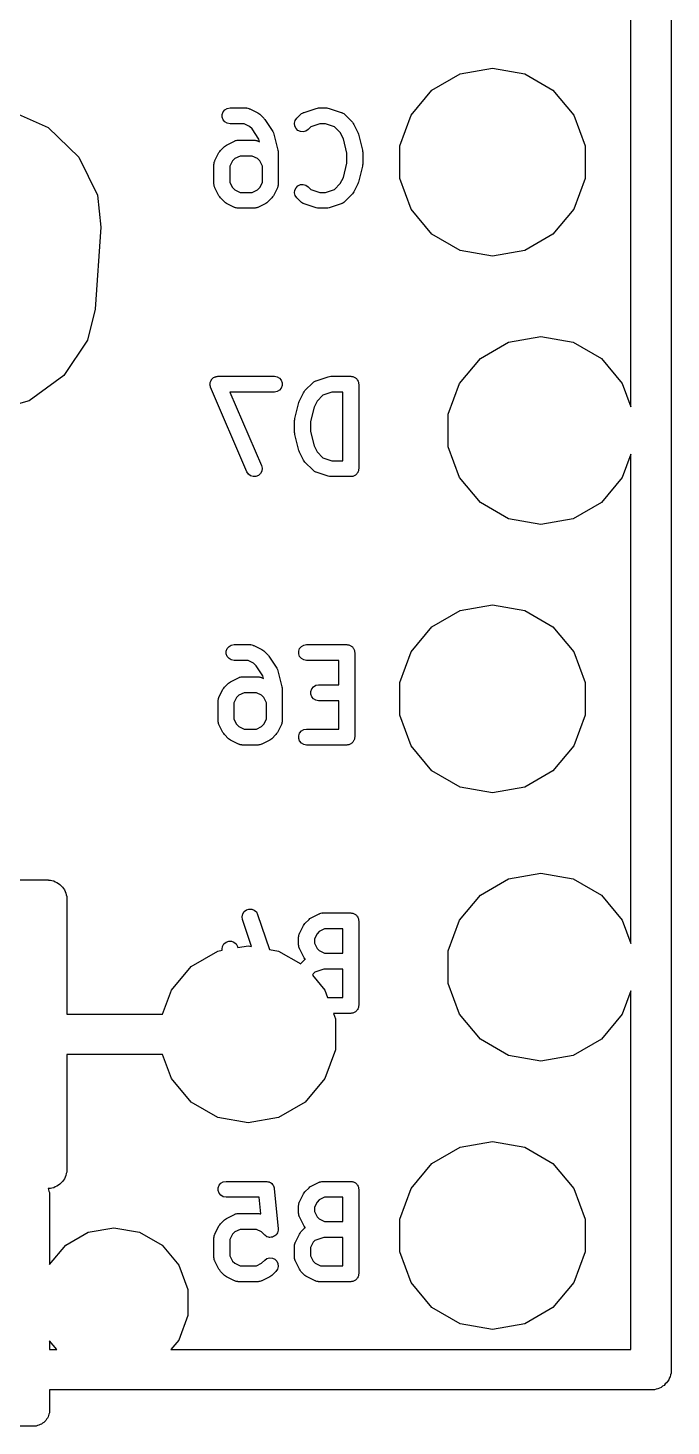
# Model space of a CAD drawing. Extents: x 243 to 312, y -176.3 to -102.
# Drawn here: x 270.97 to 277.05, y -135.79 to -122.56 of the extents above; entities that cross this region are included whole.
import ezdxf

# ---------------------------------------------------------------- set-up
doc = ezdxf.new("R2010")
doc.units = 0
doc.header["$MEASUREMENT"] = 0
doc.layers.add('BLACK', color=7, linetype='CONTINUOUS')

msp = doc.modelspace()

# ---------------------------------------------------------------- linework, layer by layer
at = {"layer": 'BLACK', "linetype": 'CONTINUOUS'}
for p, q in [((277.05, -102.218), (277.05, -135.272)), ((276.67, -126.141), (276.67, -121.509)), ((274.789, -123.143), (275.057, -122.989)), ((275.057, -122.989), (275.361, -122.935)), ((275.361, -122.935), (275.666, -122.989)), ((275.666, -122.989), (275.933, -123.143)), ((274.591, -123.38), (274.789, -123.143)), ((275.933, -123.143), (276.132, -123.38)), ((272.814, -123.349), (272.83, -123.329)), ((272.83, -123.329), (272.853, -123.316)), ((272.853, -123.316), (272.879, -123.312)), ((272.879, -123.312), (273.031, -123.312)), ((273.031, -123.312), (273.035, -123.313)), ((273.035, -123.313), (273.04, -123.312)), ((273.04, -123.312), (273.048, -123.315)), ((273.048, -123.315), (273.057, -123.316)), ((273.057, -123.316), (273.06, -123.319)), ((273.06, -123.319), (273.065, -123.32)), ((273.065, -123.32), (273.141, -123.358)), ((273.579, -123.354), (273.693, -123.316)), ((273.693, -123.316), (273.705, -123.314)), ((273.705, -123.314), (273.717, -123.312)), ((273.717, -123.312), (273.793, -123.312)), ((273.793, -123.312), (273.805, -123.314)), ((273.805, -123.314), (273.817, -123.316)), ((273.817, -123.316), (273.931, -123.354)), ((270.79, -123.334), (271.158, -123.497)), ((272.805, -123.374), (272.814, -123.349)), ((272.805, -123.4), (272.805, -123.374)), ((272.814, -123.424), (272.805, -123.4)), ((272.83, -123.444), (272.814, -123.424)), ((272.853, -123.457), (272.83, -123.444)), ((272.879, -123.462), (272.853, -123.457)), ((273.013, -123.462), (272.879, -123.462)), ((273.063, -123.487), (273.013, -123.462)), ((273.141, -123.358), (273.15, -123.365)), ((273.15, -123.365), (273.16, -123.372)), ((273.16, -123.372), (273.198, -123.41)), ((273.198, -123.41), (273.203, -123.416)), ((273.203, -123.416), (273.208, -123.421)), ((273.208, -123.421), (273.284, -123.536)), ((273.49, -123.457), (273.496, -123.431)), ((273.492, -123.483), (273.49, -123.457)), ((273.496, -123.431), (273.511, -123.41)), ((273.511, -123.41), (273.549, -123.372)), ((273.549, -123.372), (273.553, -123.369)), ((273.553, -123.369), (273.556, -123.366)), ((273.556, -123.366), (273.564, -123.362)), ((273.564, -123.362), (273.571, -123.357)), ((273.571, -123.357), (273.575, -123.356)), ((273.575, -123.356), (273.579, -123.354)), ((273.729, -123.462), (273.643, -123.491)), ((273.781, -123.462), (273.729, -123.462)), ((273.867, -123.491), (273.781, -123.462)), ((273.931, -123.354), (273.935, -123.356)), ((273.935, -123.356), (273.939, -123.357)), ((273.939, -123.357), (273.946, -123.362)), ((273.946, -123.362), (273.954, -123.366)), ((273.954, -123.366), (273.957, -123.369)), ((273.957, -123.369), (273.96, -123.372)), ((273.96, -123.372), (274.036, -123.448)), ((274.036, -123.448), (274.043, -123.458)), ((274.043, -123.458), (274.05, -123.468)), ((274.485, -123.67), (274.591, -123.38)), ((276.132, -123.38), (276.238, -123.67)), ((271.158, -123.497), (271.448, -123.777)), ((273.087, -123.511), (273.063, -123.487)), ((273.152, -123.608), (273.087, -123.511)), ((273.284, -123.536), (273.289, -123.548)), ((273.289, -123.548), (273.294, -123.559)), ((273.294, -123.559), (273.332, -123.712)), ((273.503, -123.506), (273.492, -123.483)), ((273.521, -123.525), (273.503, -123.506)), ((273.545, -123.536), (273.521, -123.525)), ((273.571, -123.538), (273.545, -123.536)), ((273.596, -123.531), (273.571, -123.538)), ((273.617, -123.516), (273.596, -123.531)), ((273.643, -123.491), (273.617, -123.516)), ((273.922, -123.546), (273.867, -123.491)), ((273.951, -123.604), (273.922, -123.546)), ((274.05, -123.468), (274.089, -123.544)), ((274.089, -123.544), (274.091, -123.552)), ((274.091, -123.552), (274.094, -123.559)), ((274.094, -123.559), (274.132, -123.712)), ((272.773, -123.734), (272.781, -123.725)), ((272.781, -123.725), (272.787, -123.715)), ((272.787, -123.715), (272.826, -123.677)), ((272.826, -123.677), (272.835, -123.67)), ((272.835, -123.67), (272.845, -123.663)), ((272.845, -123.663), (272.921, -123.625)), ((272.921, -123.625), (272.925, -123.623)), ((272.925, -123.623), (272.929, -123.621)), ((272.929, -123.621), (272.938, -123.62)), ((272.938, -123.62), (272.946, -123.617)), ((272.946, -123.617), (272.951, -123.617)), ((272.951, -123.617), (272.955, -123.617)), ((272.955, -123.617), (273.107, -123.617)), ((273.107, -123.617), (273.111, -123.617)), ((273.111, -123.617), (273.116, -123.617)), ((273.116, -123.617), (273.124, -123.62)), ((273.124, -123.62), (273.133, -123.621)), ((273.133, -123.621), (273.137, -123.623)), ((273.137, -123.623), (273.141, -123.625)), ((273.141, -123.625), (273.158, -123.633)), ((273.158, -123.633), (273.152, -123.608)), ((273.332, -123.712), (273.333, -123.721)), ((273.333, -123.721), (273.335, -123.73)), ((273.985, -123.739), (273.951, -123.604)), ((274.132, -123.712), (274.133, -123.721)), ((274.133, -123.721), (274.135, -123.73)), ((274.485, -123.98), (274.485, -123.67)), ((276.238, -123.67), (276.238, -123.98)), ((271.448, -123.777), (271.625, -124.139)), ((272.727, -123.844), (272.728, -123.84)), ((272.727, -124.035), (272.727, -123.844)), ((272.728, -123.835), (272.73, -123.827)), ((272.728, -123.84), (272.728, -123.835)), ((272.73, -123.827), (272.732, -123.818)), ((272.732, -123.818), (272.734, -123.815)), ((272.734, -123.815), (272.735, -123.811)), ((272.735, -123.811), (272.773, -123.734)), ((272.902, -123.812), (272.877, -123.862)), ((272.923, -123.791), (272.902, -123.812)), ((272.973, -123.767), (272.923, -123.791)), ((273.089, -123.767), (272.973, -123.767)), ((273.139, -123.791), (273.089, -123.767)), ((273.16, -123.812), (273.139, -123.791)), ((273.185, -123.862), (273.16, -123.812)), ((273.335, -123.73), (273.335, -124.035)), ((273.951, -123.97), (273.985, -123.835)), ((273.985, -123.835), (273.985, -123.739)), ((274.133, -123.853), (274.132, -123.862)), ((274.135, -123.844), (274.133, -123.853)), ((274.135, -123.73), (274.135, -123.844)), ((272.877, -123.862), (272.877, -124.017)), ((273.185, -124.017), (273.185, -123.862)), ((273.922, -124.028), (273.951, -123.97)), ((274.132, -123.862), (274.094, -124.015)), ((274.591, -124.27), (274.485, -123.98)), ((276.238, -123.98), (276.132, -124.27)), ((272.728, -124.039), (272.727, -124.035)), ((272.728, -124.043), (272.728, -124.039)), ((272.73, -124.052), (272.728, -124.043)), ((272.732, -124.06), (272.73, -124.052)), ((272.734, -124.064), (272.732, -124.06)), ((272.735, -124.068), (272.734, -124.064)), ((272.773, -124.144), (272.735, -124.068)), ((272.877, -124.017), (272.902, -124.066)), ((272.902, -124.066), (272.923, -124.087)), ((272.923, -124.087), (272.973, -124.112)), ((272.973, -124.112), (273.089, -124.112)), ((273.089, -124.112), (273.139, -124.087)), ((273.139, -124.087), (273.16, -124.066)), ((273.16, -124.066), (273.185, -124.017)), ((273.327, -124.068), (273.289, -124.144)), ((273.328, -124.064), (273.327, -124.068)), ((273.33, -124.06), (273.328, -124.064)), ((273.332, -124.052), (273.33, -124.06)), ((273.334, -124.043), (273.332, -124.052)), ((273.335, -124.035), (273.334, -124.039)), ((273.334, -124.039), (273.334, -124.043)), ((273.49, -124.117), (273.492, -124.091)), ((273.496, -124.142), (273.49, -124.117)), ((273.492, -124.091), (273.503, -124.068)), ((273.503, -124.068), (273.521, -124.049)), ((273.521, -124.049), (273.545, -124.038)), ((273.545, -124.038), (273.571, -124.036)), ((273.571, -124.036), (273.596, -124.043)), ((273.596, -124.043), (273.617, -124.058)), ((273.617, -124.058), (273.643, -124.083)), ((273.643, -124.083), (273.729, -124.112)), ((273.729, -124.112), (273.781, -124.112)), ((273.781, -124.112), (273.867, -124.083)), ((273.867, -124.083), (273.922, -124.028)), ((274.043, -124.116), (274.036, -124.126)), ((274.05, -124.106), (274.043, -124.116)), ((274.089, -124.03), (274.05, -124.106)), ((274.091, -124.022), (274.089, -124.03)), ((274.094, -124.015), (274.091, -124.022)), ((271.625, -124.139), (271.657, -124.439)), ((272.781, -124.154), (272.773, -124.144)), ((272.787, -124.164), (272.781, -124.154)), ((272.826, -124.202), (272.787, -124.164)), ((272.835, -124.209), (272.826, -124.202)), ((272.845, -124.216), (272.835, -124.209)), ((272.921, -124.254), (272.845, -124.216)), ((272.925, -124.255), (272.921, -124.254)), ((272.929, -124.257), (272.925, -124.255)), ((272.938, -124.259), (272.929, -124.257)), ((273.133, -124.257), (273.124, -124.259)), ((273.137, -124.255), (273.133, -124.257)), ((273.141, -124.254), (273.137, -124.255)), ((273.217, -124.216), (273.141, -124.254)), ((273.227, -124.209), (273.217, -124.216)), ((273.236, -124.202), (273.227, -124.209)), ((273.275, -124.164), (273.236, -124.202)), ((273.281, -124.154), (273.275, -124.164)), ((273.289, -124.144), (273.281, -124.154)), ((273.511, -124.164), (273.496, -124.142)), ((273.549, -124.202), (273.511, -124.164)), ((273.553, -124.204), (273.549, -124.202)), ((273.556, -124.208), (273.553, -124.204)), ((273.564, -124.212), (273.556, -124.208)), ((273.571, -124.217), (273.564, -124.212)), ((273.575, -124.218), (273.571, -124.217)), ((273.579, -124.22), (273.575, -124.218)), ((273.693, -124.258), (273.579, -124.22)), ((273.931, -124.22), (273.817, -124.258)), ((273.935, -124.218), (273.931, -124.22)), ((273.939, -124.217), (273.935, -124.218)), ((273.946, -124.212), (273.939, -124.217)), ((273.954, -124.208), (273.946, -124.212)), ((273.957, -124.204), (273.954, -124.208)), ((273.96, -124.202), (273.957, -124.204)), ((274.036, -124.126), (273.96, -124.202)), ((272.946, -124.261), (272.938, -124.259)), ((272.951, -124.261), (272.946, -124.261)), ((272.955, -124.262), (272.951, -124.261)), ((273.107, -124.262), (272.955, -124.262)), ((273.111, -124.261), (273.107, -124.262)), ((273.116, -124.261), (273.111, -124.261)), ((273.124, -124.259), (273.116, -124.261)), ((273.705, -124.26), (273.693, -124.258)), ((273.717, -124.262), (273.705, -124.26)), ((273.793, -124.262), (273.717, -124.262)), ((273.805, -124.26), (273.793, -124.262)), ((273.817, -124.258), (273.805, -124.26)), ((274.789, -124.507), (274.591, -124.27)), ((276.132, -124.27), (275.933, -124.507)), ((271.657, -124.439), (271.603, -125.218)), ((275.057, -124.661), (274.789, -124.507)), ((275.933, -124.507), (275.666, -124.661)), ((275.361, -124.715), (275.057, -124.661)), ((275.666, -124.661), (275.361, -124.715)), ((271.603, -125.218), (271.531, -125.511)), ((271.531, -125.511), (271.306, -125.845)), ((275.247, -125.683), (275.514, -125.529)), ((275.514, -125.529), (275.819, -125.475)), ((275.819, -125.475), (276.123, -125.529)), ((276.123, -125.529), (276.391, -125.683)), ((275.048, -125.92), (275.247, -125.683)), ((276.391, -125.683), (276.589, -125.92)), ((271.306, -125.845), (270.98, -126.083)), ((272.689, -125.931), (272.69, -125.923)), ((272.69, -125.935), (272.689, -125.931)), ((272.69, -125.914), (272.692, -125.91)), ((272.69, -125.923), (272.69, -125.914)), ((272.69, -125.94), (272.69, -125.935)), ((272.693, -125.948), (272.69, -125.94)), ((272.692, -125.91), (272.693, -125.905)), ((272.693, -125.905), (272.696, -125.898)), ((272.695, -125.956), (272.693, -125.948)), ((273.038, -126.756), (272.695, -125.956)), ((272.696, -125.898), (272.699, -125.889)), ((272.699, -125.889), (272.702, -125.886)), ((272.702, -125.886), (272.704, -125.882)), ((272.704, -125.882), (272.711, -125.876)), ((272.711, -125.876), (272.716, -125.869)), ((272.716, -125.869), (272.72, -125.867)), ((272.72, -125.867), (272.723, -125.864)), ((272.723, -125.864), (272.731, -125.861)), ((272.731, -125.861), (272.739, -125.856)), ((272.739, -125.856), (272.743, -125.856)), ((272.743, -125.856), (272.747, -125.854)), ((272.747, -125.854), (272.756, -125.853)), ((272.756, -125.853), (272.764, -125.852)), ((272.764, -125.852), (273.298, -125.852)), ((273.298, -125.852), (273.323, -125.856)), ((273.323, -125.856), (273.346, -125.869)), ((273.346, -125.869), (273.363, -125.889)), ((273.363, -125.964), (273.346, -125.984)), ((273.363, -125.889), (273.372, -125.914)), ((273.372, -125.94), (273.363, -125.964)), ((273.372, -125.914), (273.372, -125.94)), ((273.587, -125.988), (273.664, -125.912)), ((273.664, -125.912), (273.667, -125.909)), ((273.667, -125.909), (273.67, -125.906)), ((273.67, -125.906), (273.678, -125.902)), ((273.678, -125.902), (273.685, -125.897)), ((273.685, -125.897), (273.689, -125.896)), ((273.689, -125.896), (273.693, -125.894)), ((273.693, -125.894), (273.807, -125.856)), ((273.807, -125.856), (273.819, -125.854)), ((273.819, -125.854), (273.831, -125.852)), ((273.831, -125.852), (274.021, -125.852)), ((274.021, -125.852), (274.028, -125.853)), ((274.028, -125.853), (274.034, -125.853)), ((274.034, -125.853), (274.041, -125.855)), ((274.041, -125.855), (274.047, -125.856)), ((274.047, -125.856), (274.053, -125.86)), ((274.053, -125.86), (274.059, -125.862)), ((274.059, -125.862), (274.064, -125.866)), ((274.064, -125.866), (274.07, -125.869)), ((274.07, -125.869), (274.074, -125.874)), ((274.074, -125.874), (274.079, -125.879)), ((274.079, -125.879), (274.082, -125.884)), ((274.082, -125.884), (274.086, -125.889)), ((274.086, -125.889), (274.089, -125.896)), ((274.089, -125.896), (274.092, -125.901)), ((274.092, -125.901), (274.093, -125.908)), ((274.093, -125.908), (274.095, -125.914)), ((274.095, -125.914), (274.095, -125.92)), ((274.095, -125.92), (274.096, -125.927)), ((274.096, -125.927), (274.096, -126.727)), ((274.942, -126.21), (275.048, -125.92)), ((276.589, -125.92), (276.67, -126.141)), ((270.98, -126.083), (270.592, -126.194)), ((273.298, -126.002), (272.878, -126.002)), ((272.878, -126.002), (273.176, -126.697)), ((273.323, -125.997), (273.298, -126.002)), ((273.346, -125.984), (273.323, -125.997)), ((273.492, -126.252), (273.53, -126.099)), ((273.53, -126.099), (273.533, -126.092)), ((273.533, -126.092), (273.535, -126.084)), ((273.535, -126.084), (273.573, -126.008)), ((273.573, -126.008), (273.581, -125.998)), ((273.581, -125.998), (273.587, -125.988)), ((273.702, -126.086), (273.673, -126.144)), ((273.757, -126.031), (273.702, -126.086)), ((273.843, -126.002), (273.757, -126.031)), ((273.946, -126.002), (273.843, -126.002)), ((273.946, -126.652), (273.946, -126.002)), ((273.673, -126.144), (273.639, -126.279)), ((274.942, -126.52), (274.942, -126.21)), ((273.489, -126.27), (273.491, -126.261)), ((273.489, -126.384), (273.489, -126.27)), ((273.491, -126.261), (273.492, -126.252)), ((273.639, -126.279), (273.639, -126.375)), ((273.639, -126.375), (273.673, -126.51)), ((273.491, -126.393), (273.489, -126.384)), ((273.492, -126.402), (273.491, -126.393)), ((273.53, -126.555), (273.492, -126.402)), ((273.533, -126.562), (273.53, -126.555)), ((273.535, -126.57), (273.533, -126.562)), ((273.573, -126.646), (273.535, -126.57)), ((273.673, -126.51), (273.702, -126.568)), ((273.702, -126.568), (273.757, -126.623)), ((273.757, -126.623), (273.843, -126.652)), ((275.048, -126.81), (274.942, -126.52)), ((276.67, -126.589), (276.589, -126.81)), ((276.67, -131.221), (276.67, -126.589)), ((273.053, -126.778), (273.038, -126.756)), ((273.167, -126.772), (273.148, -126.79)), ((273.179, -126.749), (273.167, -126.772)), ((273.176, -126.697), (273.182, -126.723)), ((273.182, -126.723), (273.179, -126.749)), ((273.581, -126.656), (273.573, -126.646)), ((273.587, -126.666), (273.581, -126.656)), ((273.664, -126.742), (273.587, -126.666)), ((273.667, -126.744), (273.664, -126.742)), ((273.67, -126.748), (273.667, -126.744)), ((273.678, -126.752), (273.67, -126.748)), ((273.685, -126.757), (273.678, -126.752)), ((273.689, -126.758), (273.685, -126.757)), ((273.693, -126.76), (273.689, -126.758)), ((273.807, -126.798), (273.693, -126.76)), ((273.843, -126.652), (273.946, -126.652)), ((274.082, -126.769), (274.079, -126.775)), ((274.086, -126.764), (274.082, -126.769)), ((274.089, -126.758), (274.086, -126.764)), ((274.092, -126.753), (274.089, -126.758)), ((274.093, -126.746), (274.092, -126.753)), ((274.095, -126.74), (274.093, -126.746)), ((274.096, -126.727), (274.095, -126.733)), ((274.095, -126.733), (274.095, -126.74)), ((273.073, -126.794), (273.053, -126.778)), ((273.098, -126.801), (273.073, -126.794)), ((273.124, -126.8), (273.098, -126.801)), ((273.148, -126.79), (273.124, -126.8)), ((273.819, -126.8), (273.807, -126.798)), ((273.831, -126.802), (273.819, -126.8)), ((274.021, -126.802), (273.831, -126.802)), ((274.028, -126.801), (274.021, -126.802)), ((274.034, -126.801), (274.028, -126.801)), ((274.041, -126.799), (274.034, -126.801)), ((274.047, -126.797), (274.041, -126.799)), ((274.053, -126.794), (274.047, -126.797)), ((274.059, -126.792), (274.053, -126.794)), ((274.064, -126.788), (274.059, -126.792)), ((274.07, -126.784), (274.064, -126.788)), ((274.074, -126.779), (274.07, -126.784)), ((274.079, -126.775), (274.074, -126.779)), ((275.247, -127.047), (275.048, -126.81)), ((276.589, -126.81), (276.391, -127.047)), ((275.514, -127.201), (275.247, -127.047)), ((276.391, -127.047), (276.123, -127.201)), ((275.819, -127.255), (275.514, -127.201)), ((276.123, -127.201), (275.819, -127.255)), ((274.789, -128.223), (275.057, -128.069)), ((275.057, -128.069), (275.361, -128.015)), ((275.361, -128.015), (275.666, -128.069)), ((275.666, -128.069), (275.933, -128.223)), ((274.591, -128.46), (274.789, -128.223)), ((275.933, -128.223), (276.132, -128.46)), ((272.843, -128.454), (272.852, -128.429)), ((272.843, -128.48), (272.843, -128.454)), ((272.852, -128.504), (272.843, -128.48)), ((272.852, -128.429), (272.869, -128.409)), ((272.869, -128.409), (272.891, -128.396)), ((272.891, -128.396), (272.917, -128.392)), ((272.917, -128.392), (273.069, -128.392)), ((273.069, -128.392), (273.073, -128.393)), ((273.073, -128.393), (273.078, -128.392)), ((273.078, -128.392), (273.086, -128.395)), ((273.086, -128.395), (273.095, -128.396)), ((273.095, -128.396), (273.098, -128.399)), ((273.098, -128.399), (273.103, -128.4)), ((273.103, -128.4), (273.179, -128.438)), ((273.179, -128.438), (273.188, -128.445)), ((273.188, -128.445), (273.198, -128.452)), ((273.198, -128.452), (273.236, -128.49)), ((273.236, -128.49), (273.241, -128.496)), ((273.529, -128.454), (273.537, -128.429)), ((273.529, -128.48), (273.529, -128.454)), ((273.537, -128.504), (273.529, -128.48)), ((273.537, -128.429), (273.554, -128.409)), ((273.554, -128.409), (273.577, -128.396)), ((273.577, -128.396), (273.602, -128.392)), ((273.602, -128.392), (273.983, -128.392)), ((273.983, -128.392), (273.99, -128.393)), ((273.99, -128.393), (273.996, -128.393)), ((273.996, -128.393), (274.003, -128.395)), ((274.003, -128.395), (274.009, -128.396)), ((274.009, -128.396), (274.015, -128.4)), ((274.015, -128.4), (274.021, -128.402)), ((274.021, -128.402), (274.026, -128.406)), ((274.026, -128.406), (274.032, -128.409)), ((274.032, -128.409), (274.036, -128.414)), ((274.036, -128.414), (274.041, -128.419)), ((274.041, -128.419), (274.044, -128.424)), ((274.044, -128.424), (274.048, -128.429)), ((274.048, -128.429), (274.051, -128.436)), ((274.051, -128.436), (274.054, -128.441)), ((274.054, -128.441), (274.055, -128.448)), ((274.055, -128.448), (274.057, -128.454)), ((274.057, -128.454), (274.057, -128.46)), ((274.057, -128.46), (274.058, -128.467)), ((274.058, -128.467), (274.058, -129.267)), ((274.485, -128.75), (274.591, -128.46)), ((276.132, -128.46), (276.238, -128.75)), ((272.869, -128.524), (272.852, -128.504)), ((272.891, -128.537), (272.869, -128.524)), ((272.917, -128.542), (272.891, -128.537)), ((273.051, -128.542), (272.917, -128.542)), ((273.101, -128.567), (273.051, -128.542)), ((273.125, -128.591), (273.101, -128.567)), ((273.19, -128.688), (273.125, -128.591)), ((273.241, -128.496), (273.246, -128.501)), ((273.246, -128.501), (273.322, -128.616)), ((273.322, -128.616), (273.327, -128.628)), ((273.554, -128.524), (273.537, -128.504)), ((273.577, -128.537), (273.554, -128.524)), ((273.602, -128.542), (273.577, -128.537)), ((273.908, -128.542), (273.602, -128.542)), ((273.908, -128.773), (273.908, -128.542)), ((272.826, -128.795), (272.864, -128.757)), ((272.864, -128.757), (272.874, -128.75)), ((272.874, -128.75), (272.883, -128.743)), ((272.883, -128.743), (272.959, -128.705)), ((272.959, -128.705), (272.964, -128.703)), ((272.964, -128.703), (272.967, -128.701)), ((272.967, -128.701), (272.976, -128.7)), ((272.976, -128.7), (272.984, -128.697)), ((272.984, -128.697), (272.989, -128.697)), ((272.989, -128.697), (272.993, -128.697)), ((272.993, -128.697), (273.145, -128.697)), ((273.145, -128.697), (273.15, -128.697)), ((273.15, -128.697), (273.154, -128.697)), ((273.154, -128.697), (273.162, -128.7)), ((273.162, -128.7), (273.171, -128.701)), ((273.171, -128.701), (273.175, -128.703)), ((273.175, -128.703), (273.179, -128.705)), ((273.179, -128.705), (273.196, -128.713)), ((273.196, -128.713), (273.19, -128.688)), ((273.327, -128.628), (273.332, -128.639)), ((273.332, -128.639), (273.37, -128.792)), ((274.485, -129.06), (274.485, -128.75)), ((276.238, -128.75), (276.238, -129.06)), ((272.773, -128.891), (272.812, -128.814)), ((272.812, -128.814), (272.819, -128.805)), ((272.819, -128.805), (272.826, -128.795)), ((272.961, -128.871), (272.94, -128.892)), ((273.011, -128.847), (272.961, -128.871)), ((273.128, -128.847), (273.011, -128.847)), ((273.177, -128.871), (273.128, -128.847)), ((273.198, -128.892), (273.177, -128.871)), ((273.37, -128.792), (273.371, -128.801)), ((273.371, -128.801), (273.373, -128.81)), ((273.373, -128.81), (273.373, -129.115)), ((273.643, -128.835), (273.652, -128.81)), ((273.643, -128.861), (273.643, -128.835)), ((273.652, -128.885), (273.643, -128.861)), ((273.652, -128.81), (273.669, -128.79)), ((273.669, -128.905), (273.652, -128.885)), ((273.669, -128.79), (273.691, -128.777)), ((273.691, -128.777), (273.717, -128.773)), ((273.717, -128.773), (273.908, -128.773)), ((272.766, -128.915), (272.769, -128.907)), ((272.766, -128.92), (272.766, -128.915)), ((272.766, -128.924), (272.766, -128.92)), ((272.766, -129.115), (272.766, -128.924)), ((272.769, -128.907), (272.77, -128.898)), ((272.77, -128.898), (272.772, -128.895)), ((272.772, -128.895), (272.773, -128.891)), ((272.94, -128.892), (272.916, -128.942)), ((272.916, -128.942), (272.916, -129.097)), ((273.223, -128.942), (273.198, -128.892)), ((273.223, -129.097), (273.223, -128.942)), ((273.691, -128.918), (273.669, -128.905)), ((273.717, -128.923), (273.691, -128.918)), ((273.908, -128.923), (273.717, -128.923)), ((273.908, -129.192), (273.908, -128.923)), ((272.766, -129.119), (272.766, -129.115)), ((272.766, -129.123), (272.766, -129.119)), ((272.769, -129.132), (272.766, -129.123)), ((272.77, -129.14), (272.769, -129.132)), ((272.772, -129.144), (272.77, -129.14)), ((272.773, -129.148), (272.772, -129.144)), ((272.812, -129.224), (272.773, -129.148)), ((272.916, -129.097), (272.94, -129.146)), ((272.94, -129.146), (272.961, -129.167)), ((273.177, -129.167), (273.198, -129.146)), ((273.198, -129.146), (273.223, -129.097)), ((273.365, -129.148), (273.327, -129.224)), ((273.366, -129.144), (273.365, -129.148)), ((273.368, -129.14), (273.366, -129.144)), ((273.37, -129.132), (273.368, -129.14)), ((273.372, -129.123), (273.37, -129.132)), ((273.373, -129.115), (273.372, -129.119)), ((273.372, -129.119), (273.372, -129.123)), ((274.591, -129.35), (274.485, -129.06)), ((276.238, -129.06), (276.132, -129.35)), ((272.819, -129.234), (272.812, -129.224)), ((272.826, -129.244), (272.819, -129.234)), ((272.864, -129.282), (272.826, -129.244)), ((272.874, -129.289), (272.864, -129.282)), ((272.961, -129.167), (273.011, -129.192)), ((273.011, -129.192), (273.128, -129.192)), ((273.128, -129.192), (273.177, -129.167)), ((273.275, -129.282), (273.265, -129.289)), ((273.313, -129.244), (273.275, -129.282)), ((273.319, -129.234), (273.313, -129.244)), ((273.327, -129.224), (273.319, -129.234)), ((273.529, -129.254), (273.537, -129.229)), ((273.529, -129.28), (273.529, -129.254)), ((273.537, -129.304), (273.529, -129.28)), ((273.537, -129.229), (273.554, -129.209)), ((273.554, -129.209), (273.577, -129.196)), ((273.577, -129.196), (273.602, -129.192)), ((273.602, -129.192), (273.908, -129.192)), ((274.055, -129.286), (274.054, -129.293)), ((274.057, -129.28), (274.055, -129.286)), ((274.058, -129.267), (274.057, -129.273)), ((274.057, -129.273), (274.057, -129.28)), ((272.883, -129.296), (272.874, -129.289)), ((272.959, -129.334), (272.883, -129.296)), ((272.964, -129.335), (272.959, -129.334)), ((272.967, -129.337), (272.964, -129.335)), ((272.976, -129.339), (272.967, -129.337)), ((272.984, -129.341), (272.976, -129.339)), ((272.989, -129.341), (272.984, -129.341)), ((272.993, -129.342), (272.989, -129.341)), ((273.145, -129.342), (272.993, -129.342)), ((273.15, -129.341), (273.145, -129.342)), ((273.154, -129.341), (273.15, -129.341)), ((273.162, -129.339), (273.154, -129.341)), ((273.171, -129.337), (273.162, -129.339)), ((273.175, -129.335), (273.171, -129.337)), ((273.179, -129.334), (273.175, -129.335)), ((273.255, -129.296), (273.179, -129.334)), ((273.265, -129.289), (273.255, -129.296)), ((273.554, -129.324), (273.537, -129.304)), ((273.577, -129.337), (273.554, -129.324)), ((273.602, -129.342), (273.577, -129.337)), ((273.983, -129.342), (273.602, -129.342)), ((273.99, -129.341), (273.983, -129.342)), ((273.996, -129.341), (273.99, -129.341)), ((274.003, -129.339), (273.996, -129.341)), ((274.009, -129.337), (274.003, -129.339)), ((274.015, -129.334), (274.009, -129.337)), ((274.021, -129.332), (274.015, -129.334)), ((274.026, -129.328), (274.021, -129.332)), ((274.032, -129.324), (274.026, -129.328)), ((274.036, -129.319), (274.032, -129.324)), ((274.041, -129.315), (274.036, -129.319)), ((274.044, -129.309), (274.041, -129.315)), ((274.048, -129.304), (274.044, -129.309)), ((274.051, -129.298), (274.048, -129.304)), ((274.054, -129.293), (274.051, -129.298)), ((274.789, -129.587), (274.591, -129.35)), ((276.132, -129.35), (275.933, -129.587)), ((275.057, -129.741), (274.789, -129.587)), ((275.933, -129.587), (275.666, -129.741)), ((275.361, -129.795), (275.057, -129.741)), ((275.666, -129.741), (275.361, -129.795)), ((275.247, -130.763), (275.514, -130.609)), ((275.514, -130.609), (275.819, -130.555)), ((275.819, -130.555), (276.123, -130.609)), ((276.123, -130.609), (276.391, -130.763)), ((264.778, -130.619), (271.162, -130.619)), ((271.162, -130.619), (271.162, -130.62)), ((271.162, -130.62), (271.179, -130.62)), ((271.179, -130.62), (271.194, -130.625)), ((271.194, -130.625), (271.211, -130.628)), ((271.211, -130.628), (271.226, -130.637)), ((271.226, -130.637), (271.242, -130.642)), ((271.242, -130.642), (271.255, -130.653)), ((271.255, -130.653), (271.269, -130.662)), ((271.269, -130.662), (271.28, -130.675)), ((271.28, -130.675), (271.293, -130.686)), ((271.293, -130.686), (271.302, -130.7)), ((271.302, -130.7), (271.313, -130.713)), ((271.313, -130.713), (271.318, -130.729)), ((271.318, -130.729), (271.327, -130.744)), ((271.327, -130.744), (271.33, -130.761)), ((271.33, -130.761), (271.335, -130.776)), ((271.335, -130.776), (271.335, -130.793)), ((271.335, -130.793), (271.335, -130.793)), ((271.335, -130.793), (271.335, -131.889)), ((275.048, -131), (275.247, -130.763)), ((276.391, -130.763), (276.589, -131)), ((272.994, -130.967), (272.999, -130.941)), ((272.998, -130.993), (272.994, -130.967)), ((273.083, -131.248), (272.998, -130.993)), ((272.999, -130.941), (273.013, -130.919)), ((273.013, -130.919), (273.033, -130.903)), ((273.033, -130.903), (273.058, -130.895)), ((273.058, -130.895), (273.084, -130.895)), ((273.084, -130.895), (273.108, -130.905)), ((273.108, -130.905), (273.128, -130.922)), ((273.128, -130.922), (273.14, -130.945)), ((273.14, -130.945), (273.251, -131.277)), ((273.587, -131.03), (273.626, -130.992)), ((273.626, -130.992), (273.635, -130.985)), ((273.635, -130.985), (273.645, -130.978)), ((273.645, -130.978), (273.721, -130.94)), ((273.721, -130.94), (273.725, -130.939)), ((273.725, -130.939), (273.729, -130.936)), ((273.729, -130.936), (273.738, -130.935)), ((273.738, -130.935), (273.746, -130.932)), ((273.746, -130.932), (273.751, -130.933)), ((273.751, -130.933), (273.755, -130.932)), ((273.755, -130.932), (274.021, -130.932)), ((274.021, -130.932), (274.028, -130.933)), ((274.028, -130.933), (274.034, -130.933)), ((274.034, -130.933), (274.041, -130.935)), ((274.041, -130.935), (274.047, -130.936)), ((274.047, -130.936), (274.053, -130.94)), ((274.053, -130.94), (274.059, -130.942)), ((274.059, -130.942), (274.064, -130.946)), ((274.064, -130.946), (274.07, -130.949)), ((274.07, -130.949), (274.074, -130.954)), ((274.074, -130.954), (274.079, -130.959)), ((274.079, -130.959), (274.082, -130.964)), ((274.082, -130.964), (274.086, -130.969)), ((274.086, -130.969), (274.089, -130.976)), ((274.089, -130.976), (274.092, -130.981)), ((274.092, -130.981), (274.093, -130.988)), ((274.093, -130.988), (274.095, -130.994)), ((274.095, -130.994), (274.095, -131)), ((274.095, -131), (274.096, -131.007)), ((274.942, -131.29), (275.048, -131)), ((276.589, -131), (276.67, -131.221)), ((273.53, -131.142), (273.532, -131.134)), ((273.532, -131.134), (273.534, -131.13)), ((273.534, -131.13), (273.535, -131.126)), ((273.535, -131.126), (273.573, -131.05)), ((273.573, -131.05), (273.581, -131.04)), ((273.581, -131.04), (273.587, -131.03)), ((273.702, -131.128), (273.677, -131.177)), ((273.723, -131.107), (273.702, -131.128)), ((273.773, -131.082), (273.723, -131.107)), ((273.946, -131.082), (273.773, -131.082)), ((273.946, -131.313), (273.946, -131.082)), ((274.096, -131.007), (274.096, -131.807)), ((272.804, -131.274), (272.808, -131.248)), ((272.808, -131.248), (272.821, -131.225)), ((272.821, -131.225), (272.841, -131.209)), ((272.841, -131.209), (272.866, -131.2)), ((272.866, -131.2), (272.892, -131.2)), ((272.892, -131.2), (272.916, -131.209)), ((272.916, -131.209), (272.936, -131.225)), ((272.936, -131.225), (272.949, -131.248)), ((272.949, -131.248), (272.951, -131.259)), ((272.951, -131.259), (273.05, -131.242)), ((273.05, -131.242), (273.083, -131.248)), ((273.527, -131.159), (273.528, -131.155)), ((273.527, -131.235), (273.527, -131.159)), ((273.528, -131.24), (273.527, -131.235)), ((273.528, -131.151), (273.53, -131.142)), ((273.528, -131.155), (273.528, -131.151)), ((273.528, -131.244), (273.528, -131.24)), ((273.53, -131.252), (273.528, -131.244)), ((273.532, -131.261), (273.53, -131.252)), ((273.534, -131.265), (273.532, -131.261)), ((273.535, -131.269), (273.534, -131.265)), ((273.573, -131.345), (273.535, -131.269)), ((273.677, -131.177), (273.677, -131.218)), ((273.677, -131.218), (273.702, -131.267)), ((273.702, -131.267), (273.723, -131.288)), ((272.511, -131.438), (272.763, -131.292)), ((272.763, -131.292), (272.804, -131.285)), ((272.804, -131.285), (272.804, -131.274)), ((273.251, -131.277), (273.337, -131.292)), ((273.337, -131.292), (273.547, -131.414)), ((273.549, -131.411), (273.587, -131.373)), ((273.581, -131.355), (273.573, -131.345)), ((273.587, -131.365), (273.581, -131.355)), ((273.592, -131.369), (273.587, -131.365)), ((273.587, -131.373), (273.591, -131.37)), ((273.591, -131.37), (273.592, -131.369)), ((273.723, -131.288), (273.773, -131.313)), ((273.773, -131.313), (273.946, -131.313)), ((274.942, -131.6), (274.942, -131.29)), ((272.324, -131.661), (272.511, -131.438)), ((273.547, -131.414), (273.549, -131.411)), ((273.664, -131.508), (273.658, -131.52)), ((273.658, -131.52), (273.776, -131.661)), ((273.681, -131.492), (273.664, -131.508)), ((273.767, -131.463), (273.681, -131.492)), ((273.946, -131.463), (273.767, -131.463)), ((273.946, -131.732), (273.946, -131.463)), ((272.241, -131.889), (272.324, -131.661)), ((273.776, -131.661), (273.802, -131.732)), ((275.048, -131.89), (274.942, -131.6)), ((273.802, -131.732), (273.946, -131.732)), ((276.67, -131.669), (276.589, -131.89)), ((276.67, -135.064), (276.67, -131.669)), ((271.335, -131.889), (272.241, -131.889)), ((274.021, -131.882), (273.856, -131.882)), ((273.856, -131.882), (273.875, -131.934)), ((274.028, -131.881), (274.021, -131.882)), ((274.034, -131.881), (274.028, -131.881)), ((274.041, -131.879), (274.034, -131.881)), ((274.047, -131.877), (274.041, -131.879)), ((274.053, -131.874), (274.047, -131.877)), ((274.059, -131.872), (274.053, -131.874)), ((274.064, -131.868), (274.059, -131.872)), ((274.07, -131.864), (274.064, -131.868)), ((274.074, -131.859), (274.07, -131.864)), ((274.079, -131.855), (274.074, -131.859)), ((274.082, -131.849), (274.079, -131.855)), ((274.086, -131.844), (274.082, -131.849)), ((274.089, -131.838), (274.086, -131.844)), ((274.092, -131.833), (274.089, -131.838)), ((274.093, -131.826), (274.092, -131.833)), ((274.095, -131.82), (274.093, -131.826)), ((274.096, -131.807), (274.095, -131.813)), ((274.095, -131.813), (274.095, -131.82)), ((275.247, -132.127), (275.048, -131.89)), ((276.589, -131.89), (276.391, -132.127)), ((273.875, -131.934), (273.875, -132.226)), ((275.514, -132.281), (275.247, -132.127)), ((276.391, -132.127), (276.123, -132.281)), ((272.241, -132.27), (271.335, -132.27)), ((271.335, -132.27), (271.335, -133.367)), ((272.324, -132.499), (272.241, -132.27)), ((273.875, -132.226), (273.776, -132.499)), ((275.819, -132.335), (275.514, -132.281)), ((276.123, -132.281), (275.819, -132.335)), ((272.511, -132.722), (272.324, -132.499)), ((273.776, -132.499), (273.589, -132.722)), ((272.763, -132.868), (272.511, -132.722)), ((273.589, -132.722), (273.337, -132.868)), ((273.05, -132.918), (272.763, -132.868)), ((273.337, -132.868), (273.05, -132.918)), ((275.057, -133.149), (275.361, -133.095)), ((275.361, -133.095), (275.666, -133.149)), ((274.789, -133.303), (275.057, -133.149)), ((275.666, -133.149), (275.933, -133.303)), ((271.335, -133.384), (271.33, -133.399)), ((271.335, -133.367), (271.335, -133.367)), ((271.335, -133.367), (271.335, -133.384)), ((274.591, -133.54), (274.789, -133.303)), ((275.933, -133.303), (276.132, -133.54)), ((271.242, -133.518), (271.226, -133.523)), ((271.255, -133.507), (271.242, -133.518)), ((271.269, -133.498), (271.255, -133.507)), ((271.28, -133.485), (271.269, -133.498)), ((271.293, -133.474), (271.28, -133.485)), ((271.302, -133.46), (271.293, -133.474)), ((271.313, -133.447), (271.302, -133.46)), ((271.318, -133.431), (271.313, -133.447)), ((271.327, -133.416), (271.318, -133.431)), ((271.33, -133.399), (271.327, -133.416)), ((272.767, -133.534), (272.776, -133.509)), ((272.776, -133.509), (272.792, -133.489)), ((272.792, -133.489), (272.815, -133.476)), ((272.815, -133.476), (272.841, -133.472)), ((272.841, -133.472), (273.221, -133.472)), ((273.221, -133.472), (273.224, -133.472)), ((273.224, -133.472), (273.227, -133.472)), ((273.227, -133.472), (273.237, -133.475)), ((273.237, -133.475), (273.247, -133.476)), ((273.247, -133.476), (273.25, -133.478)), ((273.25, -133.478), (273.252, -133.479)), ((273.252, -133.479), (273.261, -133.484)), ((273.261, -133.484), (273.27, -133.489)), ((273.27, -133.489), (273.272, -133.492)), ((273.272, -133.492), (273.274, -133.493)), ((273.274, -133.493), (273.28, -133.502)), ((273.28, -133.502), (273.286, -133.509)), ((273.286, -133.509), (273.287, -133.512)), ((273.287, -133.512), (273.289, -133.514)), ((273.289, -133.514), (273.292, -133.524)), ((273.635, -133.525), (273.645, -133.518)), ((273.645, -133.518), (273.721, -133.48)), ((273.721, -133.48), (273.725, -133.479)), ((273.725, -133.479), (273.729, -133.476)), ((273.729, -133.476), (273.738, -133.475)), ((273.738, -133.475), (273.746, -133.472)), ((273.746, -133.472), (273.751, -133.473)), ((273.751, -133.473), (273.755, -133.472)), ((273.755, -133.472), (274.021, -133.472)), ((274.021, -133.472), (274.028, -133.473)), ((274.028, -133.473), (274.034, -133.473)), ((274.034, -133.473), (274.041, -133.475)), ((274.041, -133.475), (274.047, -133.476)), ((274.047, -133.476), (274.053, -133.48)), ((274.053, -133.48), (274.059, -133.482)), ((274.059, -133.482), (274.064, -133.486)), ((274.064, -133.486), (274.07, -133.489)), ((274.07, -133.489), (274.074, -133.494)), ((274.074, -133.494), (274.079, -133.499)), ((274.079, -133.499), (274.082, -133.504)), ((274.082, -133.504), (274.086, -133.509)), ((274.086, -133.509), (274.089, -133.516)), ((274.089, -133.516), (274.092, -133.521)), ((271.162, -133.54), (271.157, -133.54)), ((271.157, -133.54), (271.163, -133.551)), ((271.179, -133.54), (271.162, -133.54)), ((271.162, -133.54), (271.162, -133.54)), ((271.163, -133.551), (271.166, -133.564)), ((271.166, -133.564), (271.17, -133.577)), ((271.17, -133.577), (271.17, -134.26)), ((271.194, -133.535), (271.179, -133.54)), ((271.211, -133.532), (271.194, -133.535)), ((271.226, -133.523), (271.211, -133.532)), ((272.767, -133.56), (272.767, -133.534)), ((272.776, -133.584), (272.767, -133.56)), ((272.792, -133.604), (272.776, -133.584)), ((272.815, -133.617), (272.792, -133.604)), ((272.841, -133.622), (272.815, -133.617)), ((273.154, -133.622), (272.841, -133.622)), ((273.17, -133.781), (273.154, -133.622)), ((273.292, -133.524), (273.295, -133.534)), ((273.295, -133.534), (273.295, -133.537)), ((273.295, -133.537), (273.296, -133.539)), ((273.296, -133.539), (273.334, -133.92)), ((273.535, -133.666), (273.573, -133.59)), ((273.573, -133.59), (273.581, -133.58)), ((273.581, -133.58), (273.587, -133.57)), ((273.587, -133.57), (273.626, -133.532)), ((273.626, -133.532), (273.635, -133.525)), ((273.723, -133.647), (273.702, -133.668)), ((273.773, -133.622), (273.723, -133.647)), ((273.946, -133.622), (273.773, -133.622)), ((273.946, -133.853), (273.946, -133.622)), ((274.092, -133.521), (274.093, -133.528)), ((274.093, -133.528), (274.095, -133.534)), ((274.095, -133.534), (274.095, -133.54)), ((274.095, -133.54), (274.096, -133.547)), ((274.096, -133.547), (274.096, -134.347)), ((274.485, -133.83), (274.591, -133.54)), ((276.132, -133.54), (276.238, -133.83)), ((272.845, -133.823), (272.921, -133.785)), ((272.921, -133.785), (272.925, -133.783)), ((272.925, -133.783), (272.929, -133.781)), ((272.929, -133.781), (272.938, -133.78)), ((272.938, -133.78), (272.946, -133.777)), ((272.946, -133.777), (272.951, -133.777)), ((272.951, -133.777), (272.955, -133.777)), ((272.955, -133.777), (273.145, -133.777)), ((273.145, -133.777), (273.15, -133.777)), ((273.15, -133.777), (273.154, -133.777)), ((273.154, -133.777), (273.162, -133.78)), ((273.162, -133.78), (273.17, -133.781)), ((273.527, -133.699), (273.528, -133.695)), ((273.527, -133.775), (273.527, -133.699)), ((273.528, -133.78), (273.527, -133.775)), ((273.528, -133.691), (273.53, -133.682)), ((273.528, -133.695), (273.528, -133.691)), ((273.528, -133.784), (273.528, -133.78)), ((273.53, -133.792), (273.528, -133.784)), ((273.53, -133.682), (273.532, -133.674)), ((273.532, -133.674), (273.534, -133.67)), ((273.534, -133.67), (273.535, -133.666)), ((273.702, -133.668), (273.677, -133.717)), ((273.677, -133.717), (273.677, -133.758)), ((273.677, -133.758), (273.702, -133.807)), ((271.537, -133.953), (271.78, -133.911)), ((271.78, -133.911), (272.023, -133.953)), ((272.735, -133.971), (272.773, -133.894)), ((272.773, -133.894), (272.781, -133.885)), ((272.781, -133.885), (272.787, -133.875)), ((272.787, -133.875), (272.826, -133.837)), ((272.826, -133.837), (272.835, -133.83)), ((272.835, -133.83), (272.845, -133.823)), ((273.532, -133.801), (273.53, -133.792)), ((273.534, -133.805), (273.532, -133.801)), ((273.535, -133.809), (273.534, -133.805)), ((273.573, -133.885), (273.535, -133.809)), ((273.549, -133.951), (273.587, -133.913)), ((273.581, -133.895), (273.573, -133.885)), ((273.587, -133.905), (273.581, -133.895)), ((273.592, -133.909), (273.587, -133.905)), ((273.587, -133.913), (273.591, -133.91)), ((273.591, -133.91), (273.592, -133.909)), ((273.702, -133.807), (273.723, -133.828)), ((273.723, -133.828), (273.773, -133.853)), ((273.773, -133.853), (273.946, -133.853)), ((274.485, -134.14), (274.485, -133.83)), ((276.238, -133.83), (276.238, -134.14)), ((271.324, -134.077), (271.537, -133.953)), ((272.023, -133.953), (272.236, -134.077)), ((272.727, -134.004), (272.728, -134)), ((272.727, -134.195), (272.727, -134.004)), ((272.728, -133.995), (272.73, -133.987)), ((272.728, -134), (272.728, -133.995)), ((272.73, -133.987), (272.732, -133.978)), ((272.732, -133.978), (272.734, -133.975)), ((272.734, -133.975), (272.735, -133.971)), ((272.902, -133.972), (272.877, -134.022)), ((272.877, -134.022), (272.877, -134.177)), ((272.923, -133.951), (272.902, -133.972)), ((272.973, -133.927), (272.923, -133.951)), ((273.128, -133.927), (272.973, -133.927)), ((273.177, -133.951), (273.128, -133.927)), ((273.207, -133.981), (273.177, -133.951)), ((273.207, -133.982), (273.207, -133.981)), ((273.207, -133.981), (273.207, -133.981)), ((273.218, -133.989), (273.207, -133.982)), ((273.228, -133.996), (273.218, -133.989)), ((273.229, -133.996), (273.228, -133.996)), ((273.228, -133.996), (273.228, -133.996)), ((273.241, -133.999), (273.229, -133.996)), ((273.253, -134.003), (273.241, -133.999)), ((273.254, -134.003), (273.253, -134.003)), ((273.267, -134.001), (273.254, -134.003)), ((273.254, -134.003), (273.254, -134.003)), ((273.279, -134), (273.267, -134.001)), ((273.28, -134), (273.279, -134)), ((273.279, -134), (273.279, -134)), ((273.291, -133.995), (273.28, -134)), ((273.303, -133.989), (273.291, -133.995)), ((273.312, -133.98), (273.303, -133.989)), ((273.303, -133.989), (273.303, -133.989)), ((273.303, -133.989), (273.303, -133.989)), ((273.321, -133.971), (273.312, -133.98)), ((273.322, -133.97), (273.321, -133.97)), ((273.321, -133.97), (273.321, -133.971)), ((273.327, -133.959), (273.322, -133.97)), ((273.332, -133.947), (273.327, -133.959)), ((273.333, -133.934), (273.332, -133.946)), ((273.332, -133.946), (273.332, -133.947)), ((273.332, -133.947), (273.332, -133.947)), ((273.334, -133.921), (273.333, -133.934)), ((273.334, -133.92), (273.334, -133.921)), ((273.334, -133.921), (273.334, -133.921)), ((273.496, -134.051), (273.497, -134.047)), ((273.497, -134.047), (273.535, -133.971)), ((273.535, -133.971), (273.543, -133.961)), ((273.543, -133.961), (273.549, -133.951)), ((273.664, -134.048), (273.639, -134.098)), ((273.681, -134.032), (273.664, -134.048)), ((273.767, -134.003), (273.681, -134.032)), ((273.946, -134.003), (273.767, -134.003)), ((273.946, -134.272), (273.946, -134.003)), ((271.17, -134.26), (271.324, -134.077)), ((272.236, -134.077), (272.394, -134.265)), ((272.877, -134.177), (272.902, -134.226)), ((273.489, -134.08), (273.49, -134.076)), ((273.489, -134.195), (273.489, -134.08)), ((273.49, -134.072), (273.492, -134.063)), ((273.49, -134.076), (273.49, -134.072)), ((273.492, -134.063), (273.494, -134.055)), ((273.494, -134.055), (273.496, -134.051)), ((273.639, -134.098), (273.639, -134.177)), ((273.639, -134.177), (273.664, -134.226)), ((274.591, -134.43), (274.485, -134.14)), ((276.238, -134.14), (276.132, -134.43)), ((272.394, -134.265), (272.478, -134.497)), ((272.728, -134.199), (272.727, -134.195)), ((272.728, -134.203), (272.728, -134.199)), ((272.73, -134.212), (272.728, -134.203)), ((272.732, -134.22), (272.73, -134.212)), ((272.734, -134.224), (272.732, -134.22)), ((272.735, -134.228), (272.734, -134.224)), ((272.773, -134.304), (272.735, -134.228)), ((272.781, -134.314), (272.773, -134.304)), ((272.787, -134.324), (272.781, -134.314)), ((272.902, -134.226), (272.923, -134.247)), ((272.923, -134.247), (272.973, -134.272)), ((272.973, -134.272), (273.128, -134.272)), ((273.128, -134.272), (273.177, -134.247)), ((273.177, -134.247), (273.207, -134.218)), ((273.207, -134.218), (273.228, -134.203)), ((273.228, -134.203), (273.253, -134.196)), ((273.253, -134.196), (273.279, -134.198)), ((273.279, -134.198), (273.303, -134.209)), ((273.303, -134.209), (273.321, -134.228)), ((273.328, -134.302), (273.313, -134.324)), ((273.321, -134.228), (273.332, -134.251)), ((273.334, -134.277), (273.328, -134.302)), ((273.332, -134.251), (273.334, -134.277)), ((273.49, -134.199), (273.489, -134.195)), ((273.49, -134.203), (273.49, -134.199)), ((273.492, -134.212), (273.49, -134.203)), ((273.494, -134.22), (273.492, -134.212)), ((273.496, -134.224), (273.494, -134.22)), ((273.497, -134.228), (273.496, -134.224)), ((273.535, -134.304), (273.497, -134.228)), ((273.543, -134.314), (273.535, -134.304)), ((273.549, -134.324), (273.543, -134.314)), ((273.664, -134.226), (273.685, -134.247)), ((273.685, -134.247), (273.734, -134.272)), ((273.734, -134.272), (273.946, -134.272)), ((272.826, -134.362), (272.787, -134.324)), ((272.835, -134.369), (272.826, -134.362)), ((272.845, -134.376), (272.835, -134.369)), ((272.921, -134.414), (272.845, -134.376)), ((272.925, -134.415), (272.921, -134.414)), ((272.929, -134.417), (272.925, -134.415)), ((272.938, -134.419), (272.929, -134.417)), ((272.946, -134.421), (272.938, -134.419)), ((272.951, -134.421), (272.946, -134.421)), ((272.955, -134.422), (272.951, -134.421)), ((273.145, -134.422), (272.955, -134.422)), ((273.15, -134.421), (273.145, -134.422)), ((273.154, -134.421), (273.15, -134.421)), ((273.162, -134.419), (273.154, -134.421)), ((273.171, -134.417), (273.162, -134.419)), ((273.175, -134.415), (273.171, -134.417)), ((273.179, -134.414), (273.175, -134.415)), ((273.255, -134.376), (273.179, -134.414)), ((273.265, -134.369), (273.255, -134.376)), ((273.275, -134.362), (273.265, -134.369)), ((273.313, -134.324), (273.275, -134.362)), ((273.587, -134.362), (273.549, -134.324)), ((273.597, -134.369), (273.587, -134.362)), ((273.607, -134.376), (273.597, -134.369)), ((273.683, -134.414), (273.607, -134.376)), ((273.687, -134.415), (273.683, -134.414)), ((273.691, -134.417), (273.687, -134.415)), ((273.7, -134.419), (273.691, -134.417)), ((273.708, -134.421), (273.7, -134.419)), ((273.712, -134.421), (273.708, -134.421)), ((273.717, -134.422), (273.712, -134.421)), ((274.021, -134.422), (273.717, -134.422)), ((274.028, -134.421), (274.021, -134.422)), ((274.034, -134.421), (274.028, -134.421)), ((274.041, -134.419), (274.034, -134.421)), ((274.047, -134.417), (274.041, -134.419)), ((274.053, -134.414), (274.047, -134.417)), ((274.059, -134.412), (274.053, -134.414)), ((274.064, -134.408), (274.059, -134.412)), ((274.07, -134.404), (274.064, -134.408)), ((274.074, -134.399), (274.07, -134.404)), ((274.079, -134.395), (274.074, -134.399)), ((274.082, -134.389), (274.079, -134.395)), ((274.086, -134.384), (274.082, -134.389)), ((274.089, -134.378), (274.086, -134.384)), ((274.092, -134.373), (274.089, -134.378)), ((274.093, -134.366), (274.092, -134.373)), ((274.095, -134.36), (274.093, -134.366)), ((274.096, -134.347), (274.095, -134.353)), ((274.095, -134.353), (274.095, -134.36)), ((274.789, -134.667), (274.591, -134.43)), ((276.132, -134.43), (275.933, -134.667)), ((272.478, -134.497), (272.478, -134.743)), ((275.057, -134.821), (274.789, -134.667)), ((275.933, -134.667), (275.666, -134.821)), ((272.478, -134.743), (272.394, -134.975)), ((275.361, -134.875), (275.057, -134.821)), ((275.666, -134.821), (275.361, -134.875)), ((272.394, -134.975), (272.319, -135.064)), ((271.241, -135.064), (271.17, -134.98)), ((271.17, -134.98), (271.17, -135.064)), ((271.17, -135.064), (271.241, -135.064)), ((272.319, -135.064), (276.67, -135.064)), ((277.017, -135.365), (277.008, -135.379)), ((277.028, -135.352), (277.017, -135.365)), ((277.033, -135.336), (277.028, -135.352)), ((277.042, -135.321), (277.033, -135.336)), ((277.045, -135.304), (277.042, -135.321)), ((277.05, -135.289), (277.045, -135.304)), ((277.05, -135.272), (277.05, -135.289)), ((277.05, -135.272), (277.05, -135.272)), ((276.877, -135.445), (271.17, -135.445)), ((271.17, -135.445), (271.17, -135.663)), ((276.894, -135.445), (276.877, -135.445)), ((276.877, -135.445), (276.877, -135.445)), ((276.909, -135.44), (276.894, -135.445)), ((276.926, -135.437), (276.909, -135.44)), ((276.941, -135.428), (276.926, -135.437)), ((276.957, -135.423), (276.941, -135.428)), ((276.97, -135.412), (276.957, -135.423)), ((276.984, -135.403), (276.97, -135.412)), ((276.995, -135.39), (276.984, -135.403)), ((277.008, -135.379), (276.995, -135.39)), ((271.095, -135.77), (271.083, -135.775)), ((271.106, -135.761), (271.095, -135.77)), ((271.117, -135.755), (271.106, -135.761)), ((271.126, -135.744), (271.117, -135.755)), ((271.137, -135.735), (271.126, -135.744)), ((271.143, -135.724), (271.137, -135.735)), ((271.152, -135.713), (271.143, -135.724)), ((271.157, -135.701), (271.152, -135.713)), ((271.163, -135.689), (271.157, -135.701)), ((271.166, -135.676), (271.163, -135.689)), ((271.17, -135.663), (271.166, -135.676)), ((271.045, -135.788), (264.895, -135.788)), ((271.058, -135.784), (271.045, -135.788)), ((271.071, -135.781), (271.058, -135.784)), ((271.083, -135.775), (271.071, -135.781))]:
    msp.add_line(p, q, dxfattribs=at)

doc.saveas('drawing.dxf')
